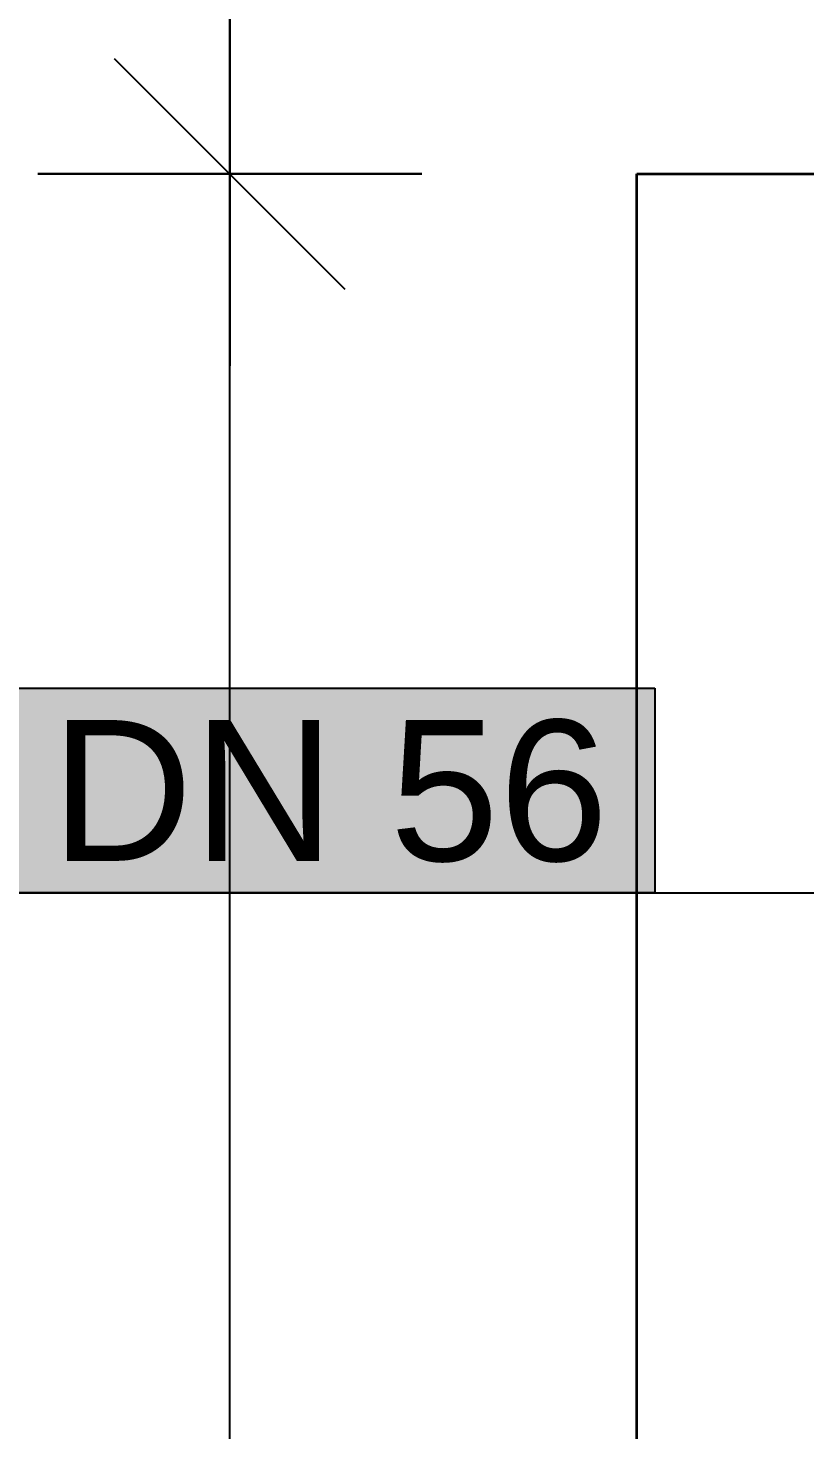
# Model space of a CAD drawing. Extents: x 0 to 756, y -25 to 420.
# Drawn here: x 146.74 to 158.88, y 217.91 to 239.81 of the extents above; entities that cross this region are included whole.
import ezdxf

# ---------------------------------------------------------------- set-up
doc = ezdxf.new("R2010")
doc.units = 0
doc.layers.get('0').update_dxf_attribs({"lineweight": 25})
doc.layers.get('DEFPOINTS').update_dxf_attribs({"lineweight": 25})
for name, color, linetype, lineweight in [('M_BLIERUNG', 7, 'Continuous', 13), ('Standard', 7, 'Continuous', 25), ('X_Text', 7, 'Continuous', 25)]:
    doc.layers.add(name, color=color, linetype=linetype, lineweight=lineweight)
doc.styles.get("Standard").update_dxf_attribs({"font": 'arial.ttf'})

# ---------------------------------------------------------------- blocks, each defined once
blk = doc.blocks.new('Referenz-A0T78OQ1OY')
at = {"layer": 'DEFPOINTS', "color": 0, "linetype": 'Continuous', "lineweight": -2, "ltscale": 0.25}
blk.add_line((149.895, 237.533), (149.895, 237.533), dxfattribs=at)
at = {"layer": 'M_BLIERUNG', "color": 0, "lineweight": 35}
for p, q in [((156.253, 154.133), (156.253, 237.533)), ((156.253, 237.533), (180.268, 237.533))]:
    blk.add_line(p, q, dxfattribs=at)
at = {"layer": 'Standard', "color": 0, "lineweight": -2}
for p, q in [((149.895, 237.533), (149.895, 246.679)), ((149.895, 243.533), (149.895, 234.533)), ((149.895, 231.533), (149.895, 240.533)), ((151.695, 235.733), (148.095, 239.333)), ((148.095, 239.333), (151.695, 235.733)), ((152.895, 237.533), (146.895, 237.533)), ((146.895, 237.533), (152.895, 237.533)), ((149.895, 203.576), (149.895, 237.533))]:
    blk.add_line(p, q, dxfattribs=at)
blk = doc.blocks.new('Bauteilbeschriftung-A0T78OY7OY', base_point=(146.367, 225.902))
at = {"color": 0, "lineweight": -2}
for p, q in [((146.367, 229.502), (156.535, 229.502)), ((146.367, 226.302), (146.367, 229.502)), ((156.535, 229.502), (156.535, 226.302)), ((156.535, 226.302), (146.367, 226.302))]:
    blk.add_line(p, q, dxfattribs=at)
at = {"color": 0, "linetype": 'ByBlock', "lineweight": -2, "ltscale": 0.25}
blk.add_line((146.367, 226.302), (166.217, 226.302), dxfattribs=at)
at = {"color": 7, "linetype": 'ByBlock', "lineweight": -2, "ltscale": 0.25, "true_color": 0xffffff}
for points in [[(146.367, 226.302), (156.535, 226.302), (146.367, 229.502)], [(156.535, 226.302), (146.367, 229.502), (156.535, 229.502)]]:
    blk.add_solid(points, dxfattribs=at)
at = {"color": 0, "linetype": 'ByBlock', "lineweight": -2, "ltscale": 0.25}
for points in [[(166.217, 226.302), (164.217, 226.302), (164.217, 226.702)], [(164.217, 225.902), (166.217, 226.302), (164.217, 226.302)]]:
    blk.add_solid(points, dxfattribs=at)
at = {"color": 0, "linetype": 'ByBlock', "lineweight": -2, "ltscale": 0.25, "insert": (147.1, 229.002), "char_height": 2.2, "attachment_point": 1}
blk.add_mtext('{\\fArial;DN 56}', dxfattribs=at)

msp = doc.modelspace()

# ---------------------------------------------------------------- block references
at = {"color": 8, "lineweight": 25, "ltscale": 0.25, "true_color": 0x808080}
msp.add_blockref('Referenz-A0T78OQ1OY', (0, 0), dxfattribs=at)
at = {"layer": 'X_Text', "color": 7, "ltscale": 0.25}
msp.add_blockref('Bauteilbeschriftung-A0T78OY7OY', (146.367, 225.902), dxfattribs=at)

doc.saveas('drawing.dxf')
